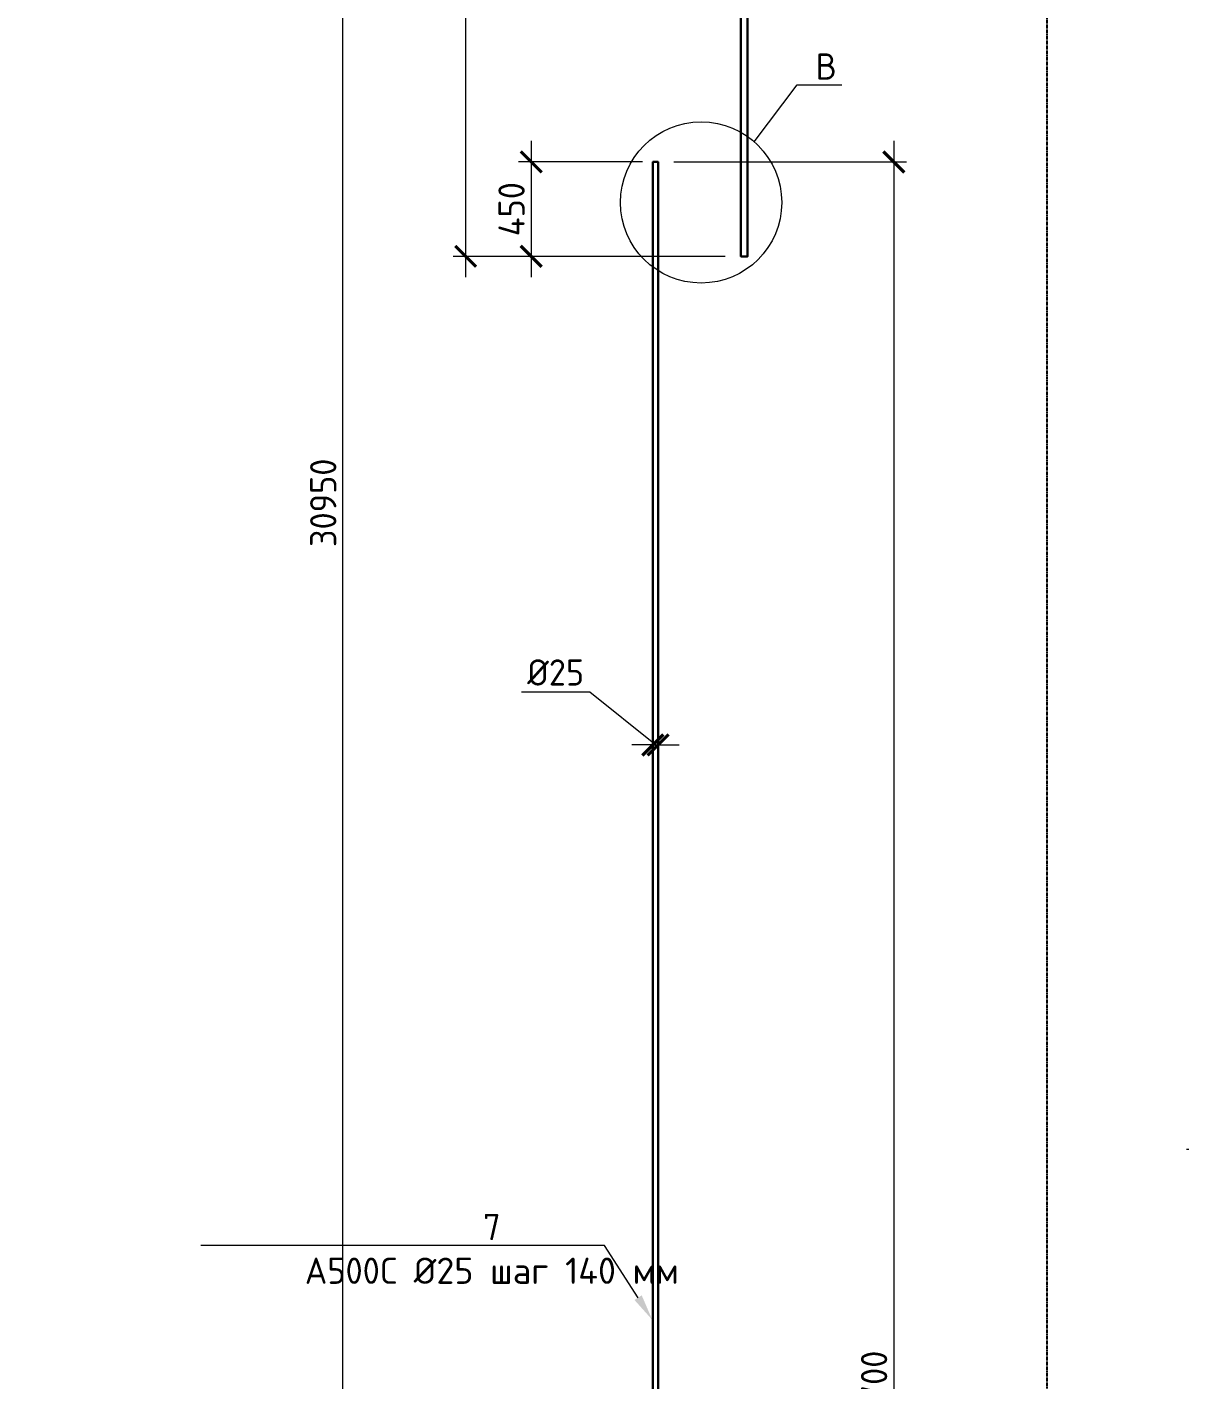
# Model space of a CAD drawing. Header units: millimetres. Extents: x -65574 to 111613, y -106550 to -50518.
# Drawn here: x 6012 to 11508, y -89709 to -83260 of the extents above; entities that cross this region are included whole.
import ezdxf
from ezdxf import colors
from ezdxf.entities.mleader import LeaderData, LeaderLine
from ezdxf.math import Vec2, Vec3

# ---------------------------------------------------------------- set-up
doc = ezdxf.new("R2010")
doc.units = ezdxf.units.MM
doc.linetypes.add('осевая', pattern=[50.8, 31.75, -6.35, 6.35, -6.35])
doc.layers.get('Defpoints').update_dxf_attribs({"color": 6})
doc.layers.add('Dim', color=11, linetype='Continuous', lineweight=13)
doc.styles.add('GOST-2.304_Type-B', font='GOST Common.ttf')
doc.styles.get("Standard").update_dxf_attribs({"font": 'arial.ttf'})
doc.dimstyles.new('УРСТ', dxfattribs={"dimtxt": 2.5, "dimasz": 2, "dimexe": 1.2, "dimexo": 1.5, "dimtad": 1, "dimdec": 0, "dimrnd": 1, "dimtxsty": 'GOST-2.304_Type-B', "dimblk": 'ARCHTICK', "dimcen": 2, "dimdle": 2, "dimazin": 3, "dimtfac": 1, "dimtdec": 0, "dimtmove": 1, "dimatfit": 0, "dimldrblk": 'NONE', "dimlwd": 15, "dimlwe": 15, "dimarcsym": 0})

# ---------------------------------------------------------------- blocks, each defined once
blk = doc.blocks.new('_ArchTick')
at = {"color": 0, "linetype": 'ByBlock', "const_width": 0.15}
blk.add_lwpolyline([(-0.5, -0.5), (0.5, 0.5)], dxfattribs=at)
blk = doc.blocks.new('*D149')
at = {"color": 0, "lineweight": 15, "ltscale": 100, "transparency": 16777216}
for p, q in [((8694.4, -86430.3), (8369.4, -86430.3)), ((9007.7, -86682.2), (8694.4, -86430.3)), ((8995.2, -86682.2), (8895.2, -86682.2)), ((8995.2, -86624.6), (8995.2, -86622.2)), ((8995.2, -86682.2), (9020.2, -86682.2)), ((8995.2, -86682.2), (9020.2, -86682.2)), ((9020.2, -86624.6), (9020.2, -86622.2)), ((9020.2, -86682.2), (9120.2, -86682.2))]:
    blk.add_line(p, q, dxfattribs=at)
at = {"layer": 'Defpoints', "color": 0, "lineweight": -2, "ltscale": 100, "transparency": 16777216}
for p in [(9020.2, -86682.2), (8995.2, -86699.6), (9020.2, -86699.6)]:
    blk.add_point(p, dxfattribs=at)
at = {"color": 0, "lineweight": 15, "ltscale": 100, "transparency": 16777216, "xscale": 100, "yscale": 100, "zscale": 100}
blk.add_blockref('_ArchTick', (8995.2, -86682.2), dxfattribs=at)
at = {"color": 0, "lineweight": 15, "ltscale": 100, "transparency": 16777216, "xscale": 100, "yscale": 100, "zscale": 100, "rotation": 180}
blk.add_blockref('_ArchTick', (9020.2, -86682.2), dxfattribs=at)
at = {"color": 0, "lineweight": 15, "ltscale": 100, "transparency": 16777216, "insert": (8531.9, -86336.5), "char_height": 125, "attachment_point": 5, "style": 'GOST-2.304_Type-B'}
blk.add_mtext('\\A1;%%C25', dxfattribs=at)
blk = doc.blocks.new('_None')
blk = doc.blocks.new('*D156')
at = {"color": 0, "lineweight": 15, "transparency": 16777216}
for p, q in [((8102.8, -72552.8), (8102.8, -84452.8)), ((9340.2, -72652.8), (8042.8, -72652.8)), ((9340.2, -84352.8), (8042.8, -84352.8))]:
    blk.add_line(p, q, dxfattribs=at)
at = {"layer": 'Defpoints', "color": 0, "lineweight": -2, "transparency": 16777216}
for p in [(9415.2, -72652.8), (8102.8, -84352.8), (9415.2, -84352.8)]:
    blk.add_point(p, dxfattribs=at)
at = {"color": 0, "lineweight": 15, "transparency": 16777216, "xscale": 100, "yscale": 100, "zscale": 100}
for p, rotation in [((8102.8, -72652.8), 90), ((8102.8, -84352.8), 270)]:
    blk.add_blockref('_ArchTick', p, dxfattribs=dict(at, rotation=rotation))
at = {"color": 0, "lineweight": -2, "transparency": 16777216, "insert": (8009, -78502.8), "char_height": 125, "attachment_point": 5, "rotation": 90, "style": 'GOST-2.304_Type-B'}
blk.add_mtext('\\A1;11700', dxfattribs=at)
blk = doc.blocks.new('*D157')
at = {"color": 0, "lineweight": 15, "transparency": 16777216}
for p, q in [((10143.7, -83802.8), (10143.7, -95702.8)), ((9095.2, -83902.8), (10203.7, -83902.8)), ((9095.2, -95602.8), (10203.7, -95602.8))]:
    blk.add_line(p, q, dxfattribs=at)
at = {"layer": 'Defpoints', "color": 0, "lineweight": -2, "transparency": 16777216}
for p in [(9020.2, -83902.8), (9020.2, -95602.8), (10143.7, -95602.8)]:
    blk.add_point(p, dxfattribs=at)
at = {"color": 0, "lineweight": 15, "transparency": 16777216, "xscale": 100, "yscale": 100, "zscale": 100}
for p, rotation in [((10143.7, -83902.8), 90), ((10143.7, -95602.8), 270)]:
    blk.add_blockref('_ArchTick', p, dxfattribs=dict(at, rotation=rotation))
at = {"color": 0, "lineweight": -2, "transparency": 16777216, "insert": (10050, -89752.8), "char_height": 125, "attachment_point": 5, "rotation": 90, "style": 'GOST-2.304_Type-B'}
blk.add_mtext('\\A1;11700', dxfattribs=at)
blk = doc.blocks.new('*D158')
at = {"color": 0, "lineweight": 15, "transparency": 16777216}
for p, q in [((8415.3, -83802.8), (8415.3, -84452.8)), ((8945.2, -83902.8), (8355.3, -83902.8)), ((9340.2, -84352.8), (8355.3, -84352.8))]:
    blk.add_line(p, q, dxfattribs=at)
at = {"layer": 'Defpoints', "color": 0, "lineweight": -2, "transparency": 16777216}
for p in [(9020.2, -83902.8), (8415.3, -84352.8), (9415.2, -84352.8)]:
    blk.add_point(p, dxfattribs=at)
at = {"color": 0, "lineweight": 15, "transparency": 16777216, "xscale": 100, "yscale": 100, "zscale": 100}
for p, rotation in [((8415.3, -83902.8), 90), ((8415.3, -84352.8), 270)]:
    blk.add_blockref('_ArchTick', p, dxfattribs=dict(at, rotation=rotation))
at = {"color": 0, "lineweight": -2, "transparency": 16777216, "insert": (8321.5, -84127.8), "char_height": 125, "attachment_point": 5, "rotation": 90, "style": 'GOST-2.304_Type-B'}
blk.add_mtext('\\A1;450', dxfattribs=at)
blk = doc.blocks.new('*D162')
at = {"color": 0, "lineweight": 15, "transparency": 16777216}
for p, q in [((7517.6, -101102.8), (7517.6, -69952.8)), ((7592.6, -70052.8), (7577.6, -70052.8)), ((9345.2, -101002.8), (7457.6, -101002.8))]:
    blk.add_line(p, q, dxfattribs=at)
at = {"layer": 'Defpoints', "color": 0, "lineweight": -2, "transparency": 16777216}
for p in [(7517.6, -70052.8), (7517.6, -70052.8), (9420.2, -101002.8)]:
    blk.add_point(p, dxfattribs=at)
at = {"color": 0, "lineweight": 15, "transparency": 16777216, "xscale": 100, "yscale": 100, "zscale": 100}
for p, rotation in [((7517.6, -70052.8), 90), ((7517.6, -101002.8), 270)]:
    blk.add_blockref('_ArchTick', p, dxfattribs=dict(at, rotation=rotation))
at = {"color": 0, "lineweight": -2, "transparency": 16777216, "insert": (7423.9, -85527.8), "char_height": 125, "attachment_point": 5, "rotation": 90, "style": 'GOST-2.304_Type-B'}
blk.add_mtext('\\A1;30950', dxfattribs=at)
blk = doc.blocks.new('_Oblique')
at = {"color": 0, "linetype": 'ByBlock', "lineweight": -2}
blk.add_line((-0.5, -0.5), (0.5, 0.5), dxfattribs=at)

msp = doc.modelspace()

# ---------------------------------------------------------------- linework, layer by layer
at = {"color": 0, "linetype": 'осевая', "ltscale": 0.5}
msp.add_line((10873.7, -69761), (10873.7, -101002.8), dxfattribs=at)
at = {"lineweight": 30}
for points in [[(9420.2, -72652.8), (9447.2, -72652.8), (9447.2, -84352.8), (9415.2, -84352.8), (9415.2, -72652.8), (9442.2, -72652.8)], [(9020.2, -83902.8), (8995.2, -83902.8), (8995.2, -95602.8), (9020.2, -95602.8), (9020.2, -83902.8), (8995.2, -83902.8)]]:
    msp.add_lwpolyline(points, dxfattribs=at)
at = {"color": 0, "lineweight": 15}
msp.add_circle((9225.4, -84096), 384.2, dxfattribs=at)

# ---------------------------------------------------------------- dimensions: what is measured, and where the dimension line sits
at = {"color": 0, "lineweight": -2}
for base, p1, p2, picture, middle in [((7517.6, -70052.8), (9420.2, -101002.8), (7517.6, -70052.8), '*D162', (7423.9, -85527.8)), ((8102.8, -84352.8), (9415.2, -72652.8), (9415.2, -84352.8), '*D156', (8009, -78502.8)), ((8415.3, -84352.8), (9020.2, -83902.8), (9415.2, -84352.8), '*D158', (8321.5, -84127.8)), ((10143.7, -95602.8), (9020.2, -83902.8), (9020.2, -95602.8), '*D157', (10050, -89752.8))]:
    dim = msp.add_linear_dim(base=base, p1=p1, p2=p2, angle=90, dimstyle='УРСТ', override={"dimscale": 0}, dxfattribs=at)
    dim.commit()
    dim.dimension.update_dxf_attribs({"geometry": picture, "text_midpoint": middle})
at = {"color": 0, "lineweight": 15, "ltscale": 100}
dim = msp.add_linear_dim(base=(9020.2, -86682.2), p1=(8995.2, -86699.6), p2=(9020.2, -86699.6), text='%%C25', dimstyle='УРСТ', override={"dimscale": 0}, dxfattribs=at)
dim.commit()
dim.dimension.update_dxf_attribs({"geometry": '*D149', "text_midpoint": (8663.1, -86430.3), "dimtype": 160})

# ---------------------------------------------------------------- leaders
at = {"color": 0, "lineweight": 15}
ml = msp.add_multileader_mtext('Standard', dxfattribs=at)
ml.set_content('{\\fGOST Common|b0|i0|c0|p34;6\\fGOST Common|b0|i0|c204|p34; A500C %%C\\fGOST Common|b0|i0|c0|p34;22\\fGOST Common|b0|i0|c204|p34; шаг 140\\fGOST Common|b0|i0|c0|p34; \\fGOST Common|b0|i0|c204|p34;мм}')
ml.set_leader_properties()
ml.set_arrow_properties(name='OBLIQUE')
ml.build(insert=Vec2(0, 0))
ml.multileader.update_dxf_attribs({"text_left_attachment_type": 6, "text_right_attachment_type": 6, "dogleg_length": 0.842, "arrow_head_size": 125, "scale": 50})
ctx = ml.context
ctx.base_point, ctx.scale, ctx.char_height, ctx.arrow_head_size, ctx.landing_gap_size, ctx.plane_origin = Vec3(21950.2, -88581.4), 50, 125, 125, 5, Vec3(21055.7, -88581.4)
ctx.left_attachment, ctx.right_attachment, ctx.text_align_type = 6, 6, 2
notes = []
notes.append((ctx, [(0, (1, 1, 0), (20944.1, -88581.4), (1, 0), 1006.1, [(0, [(20680.7, -88581.4), (20540.7, -88581.4), (20400.7, -88581.4), (20260.7, -88581.4), (19980.7, -88581.4), (19840.7, -88581.4), (19700.7, -88581.4), (19560.7, -88581.4), (19420.7, -88581.4), (19280.7, -88581.4), (19140.7, -88581.4), (19000.7, -88581.4), (18860.7, -88581.4), (21005.2, -88581.4), (20120.7, -88581.4)], 0, [])])]))
ctx.mtext.insert, ctx.mtext.width, ctx.mtext.alignment, ctx.mtext.flow_direction = Vec3(23731.7, -88431.4), 1785.618, 3, 5
at = {"layer": 'Dim', "color": 0, "lineweight": 15, "ltscale": 100}
ml = msp.add_multileader_mtext('Standard', dxfattribs=at)
ml.set_content('{\\C0;В}', color=2, style='GOST-2.304_Type-B')
ml.set_leader_properties(linetype='ByLayer', lineweight=13)
ml.set_arrow_properties(name='NONE')
ml.build(insert=Vec2(0, 0))
ml.multileader.update_dxf_attribs({"has_dogleg": 0, "text_left_attachment_type": 6, "text_right_attachment_type": 6, "dogleg_length": 0, "arrow_head_size": 125, "scale": 50})
ctx = ml.context
ctx.base_point, ctx.scale, ctx.char_height, ctx.arrow_head_size, ctx.landing_gap_size, ctx.plane_origin = Vec3(9683.3, -83535.3), 50, 125, 125, 100, Vec3(2055.6, -87200.6)
ctx.left_attachment, ctx.right_attachment, ctx.text_align_type = 6, 6, 1
notes.append((ctx, [(0, (1, 1, 0), (9683.3, -83535.3), (1, 0), 0, [(1, [(9478.1, -83806.5)], 0, [])])]))
ctx.mtext.insert, ctx.mtext.width, ctx.mtext.alignment, ctx.mtext.flow_direction = Vec3(9820.8, -83385.3), 278.609, 2, 5
ml = msp.add_multileader_mtext('Standard', dxfattribs=at)
ml.set_content('{\\C0;А}', color=2, style='GOST-2.304_Type-B')
ml.set_leader_properties(linetype='ByLayer', lineweight=13)
ml.set_arrow_properties(name='NONE')
ml.build(insert=Vec2(0, 0))
ml.multileader.update_dxf_attribs({"has_dogleg": 0, "text_left_attachment_type": 6, "text_right_attachment_type": 6, "dogleg_length": 0, "arrow_head_size": 125, "scale": 50})
ctx = ml.context
ctx.base_point, ctx.scale, ctx.char_height, ctx.arrow_head_size, ctx.landing_gap_size, ctx.plane_origin = Vec3(13042.5, -86671.3), 50, 125, 125, 100, Vec3(6035.2, -88965.5)
ctx.left_attachment, ctx.right_attachment, ctx.text_align_type = 6, 6, 1
notes.append((ctx, [(1, (1, 1, 0), (13330, -86671.3), (-1, 0), 0, [(1, [(13433.3, -86842.1)], 0, [])])]))
ctx.mtext.insert, ctx.mtext.width, ctx.mtext.alignment, ctx.mtext.flow_direction = Vec3(13186.2, -86521.3), 278.609, 2, 5
ml = msp.add_multileader_mtext('Standard', dxfattribs=at)
ml.set_content('{\\C0;5\\PА500C \\fISOCPEUR|b0|i0|c204|p34;%%C36\\fISOCPEUR|b0|i0|c0|p34; \\fISOCPEUR|b0|i0|c204|p34;шаг 140\\fISOCPEUR|b0|i0|c0|p34; \\fISOCPEUR|b0|i0|c204|p34;мм}', color=2, style='GOST-2.304_Type-B')
ml.set_leader_properties(color=256, linetype='ByLayer', lineweight=13)
ml.build(insert=Vec2(0, 0))
ml.multileader.update_dxf_attribs({"has_dogleg": 0, "text_left_attachment_type": 6, "text_right_attachment_type": 6, "dogleg_length": 0, "arrow_head_size": 125, "scale": 50})
ctx = ml.context
ctx.base_point, ctx.scale, ctx.char_height, ctx.arrow_head_size, ctx.landing_gap_size, ctx.plane_origin = Vec3(12390.1, -88610.6), 50, 125, 125, 100, Vec3(7959.9, -91235.3)
ctx.left_attachment, ctx.right_attachment, ctx.text_align_type = 6, 6, 1
notes.append((ctx, [(1, (1, 1, 0), (13465.1, -88610.6), (-1, 0), 0, [(1, [(13622.7, -88965.1)], 0, [])])]))
ctx.mtext.insert, ctx.mtext.width, ctx.mtext.alignment, ctx.mtext.flow_direction = Vec3(12927.6, -88460.6), 942.218, 2, 5
ml = msp.add_multileader_mtext('Standard', dxfattribs=at)
ml.set_content('{\\C0;7\\PА500C \\fISOCPEUR|b0|i0|c204|p34;%%C\\fISOCPEUR|b0|i0|c0|p34;2\\fISOCPEUR|b0|i0|c204|p34;5\\fISOCPEUR|b0|i0|c0|p34; \\fISOCPEUR|b0|i0|c204|p34;шаг 140\\fISOCPEUR|b0|i0|c0|p34; \\fISOCPEUR|b0|i0|c204|p34;мм}', color=2, style='GOST-2.304_Type-B')
ml.set_leader_properties(color=256, linetype='ByLayer', lineweight=13)
ml.build(insert=Vec2(0, 0))
ml.multileader.update_dxf_attribs({"has_dogleg": 0, "text_left_attachment_type": 6, "text_right_attachment_type": 6, "dogleg_length": 0, "arrow_head_size": 125, "scale": 50})
ctx = ml.context
ctx.base_point, ctx.scale, ctx.char_height, ctx.arrow_head_size, ctx.landing_gap_size, ctx.plane_origin = Vec3(7690.3, -89067.8), 50, 125, 125, 100, Vec3(3329.4, -91692.6)
ctx.left_attachment, ctx.right_attachment, ctx.text_align_type = 6, 6, 1
notes.append((ctx, [(1, (1, 1, 0), (8765.3, -89067.8), (-1, 0), 0, [(1, [(8992.2, -89422.4)], 0, [])])]))
ctx.mtext.insert, ctx.mtext.width, ctx.mtext.alignment, ctx.mtext.flow_direction = Vec3(8227.8, -88917.8), 942.218, 2, 5
for ctx, leaders in notes:
    for number, flags, end, landing, length, lines in leaders:
        leader = LeaderData()
        leader.index, (leader.has_last_leader_line, leader.has_dogleg_vector, leader.attachment_direction) = number, flags
        leader.last_leader_point, leader.dogleg_vector, leader.dogleg_length = Vec3(end), Vec3(landing), length
        for number, points, colour, breaks in lines:
            line = LeaderLine()
            line.index, line.vertices, line.color, line.breaks = number, Vec3.list(points), colors.encode_raw_color(colour), breaks
            leader.lines.append(line)
        ctx.leaders.append(leader)

doc.saveas('drawing.dxf')
